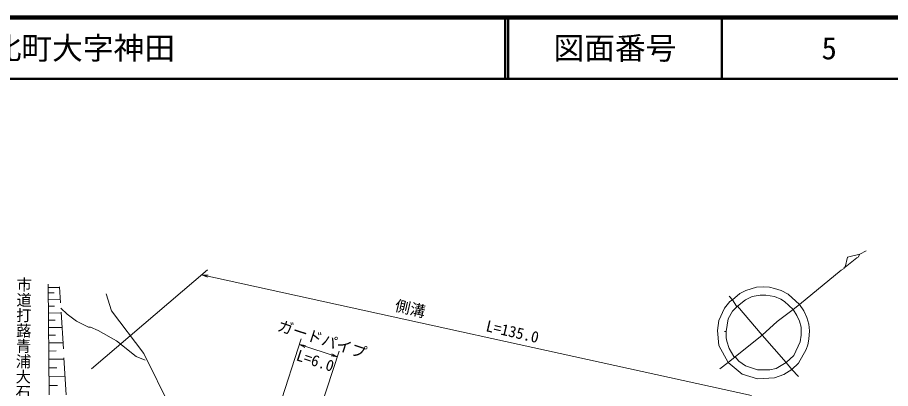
# Model space of a CAD drawing. Units: millimetres, scale not verified. Extents: x 40000 to 680000, y 20000 to 380000.
# Drawn here: x 429381 to 571478, y 319511 to 380000 of the extents above; entities that cross this region are included whole.
import ezdxf
from ezdxf.enums import TextEntityAlignment as Align

# ---------------------------------------------------------------- set-up
doc = ezdxf.new("R2010")
doc.units = ezdxf.units.MM
doc.header["$LTSCALE"] = 1000
doc.linetypes.add('DASHED', pattern=[7.5, 6, -1.5])
for name, color, linetype, lineweight in [('M-BGD', 7, 'Continuous', 13), ('M-STR-HTXT', 7, 'Continuous', 13), ('M-TTL', 2, 'Continuous', 140), ('M-TTL-LINE', 7, 'Continuous', 50)]:
    doc.layers.add(name, color=color, linetype=linetype, lineweight=lineweight)
doc.layers.add('M-TTL-TXT', color=7, linetype='Continuous')
doc.styles.add('@ＭＳ ゴシック', font='')
doc.styles.add('ＭＳ ゴシック', font='')
doc.styles.get('@ＭＳ ゴシック').set_extended_font_data('@MS Gothic')
doc.styles.get('ＭＳ ゴシック').set_extended_font_data('MS Gothic')

msp = doc.modelspace()

# ---------------------------------------------------------------- linework, layer by layer
at = {"layer": 'M-BGD'}
for p, q in [((567505, 341941), (566489, 341433)), ((434533, 318466), (434398, 336504)), ((434402, 335968), (436272, 335982)), ((434409, 335102), (435344, 335109)), ((434417, 334045), (436347, 334060)), ((444680, 332193), (443802, 334963)), ((545237, 334575), (545745, 333982)), ((434425, 332933), (435421, 332940)), ((546592, 332966), (550571, 328225)), ((556667, 333220), (555651, 332373)), ((434434, 331814), (436488, 331829)), ((449949, 325235), (444680, 332193)), ((434443, 330636), (435502, 330644)), ((434451, 329451), (436637, 329467)), ((544475, 328817), (544729, 328817)), ((434461, 328203), (435588, 328212)), ((434470, 326949), (436795, 326966)), ((550571, 328225), (546169, 324669)), ((550571, 328225), (554466, 323737)), ((434480, 325628), (435679, 325637)), ((434490, 324299), (436963, 324318)), ((455084, 314831), (449949, 325235)), ((546169, 324669), (545068, 323737)), ((434501, 322901), (435775, 322910)), ((545068, 323737), (543713, 322721)), ((554466, 323737), (555397, 322637)), ((555397, 322637), (556498, 321451)), ((434511, 321494), (437140, 321514)), ((434522, 320013), (435877, 320023))]:
    msp.add_line(p, q, dxfattribs=at)
at = {"layer": 'M-BGD', "linetype": 'DASHED'}
msp.add_line((437327, 318515), (436218, 336078), dxfattribs=at)
at = {"layer": 'M-BGD'}
for points in [[(566489, 341433), (564457, 340925), (564118, 339316)], [(566489, 341433), (566235, 340925), (565981, 340840), (564118, 339316)], [(564118, 339316), (563949, 339316), (563949, 339062), (563441, 338808), (556667, 333220)], [(556667, 333220), (554805, 334913), (553704, 335506), (552603, 335845), (551757, 336014), (550741, 336099), (549640, 336014), (547947, 335506), (546931, 334998), (545745, 333982)], [(545745, 333982), (545322, 333728), (544475, 332627), (543544, 330595), (543290, 328987), (543544, 326531), (545068, 323737)], [(545745, 333982), (546423, 332966), (546592, 332966)], [(555651, 332373), (554212, 333728), (553619, 334067), (552603, 334490), (551164, 334744), (550233, 334744), (548963, 334490), (547862, 333982), (546592, 332966)], [(436436, 332632), (437457, 331611), (438981, 330511), (440928, 329495), (441267, 329495), (442537, 328987), (445500, 327293)], [(546592, 332966), (545745, 332119), (545068, 330849), (544729, 328817)], [(556667, 333220), (557345, 332204), (557853, 331103), (558191, 330003), (558276, 328902), (558191, 327547), (558022, 326616), (557768, 325854), (556498, 323653), (555397, 322637)], [(555651, 332373), (553027, 330426), (550571, 328225)], [(555651, 332373), (556244, 331442), (556667, 330511), (556921, 329495), (556921, 328225), (556752, 327124), (555736, 324923), (554466, 323737)], [(544729, 328817), (544729, 327801), (544814, 327209), (545237, 326023), (545999, 324753), (546169, 324669)], [(445500, 327293), (448717, 324753), (450157, 324161)], [(546169, 324669), (546761, 323991), (547862, 323229), (549809, 322552), (551841, 322552), (552857, 322806), (554466, 323737)], [(555397, 322637), (554127, 321790), (552603, 321282), (549809, 321113), (547354, 321875), (545068, 323737)]]:
    msp.add_lwpolyline(points, dxfattribs=at)
at = {"layer": 'M-STR-HTXT'}
for p, q in [((441439, 322714), (460335, 338858)), ((548872, 318361), (459387, 338048)), ((459387, 338048), (460399, 337996)), ((459387, 338048), (460327, 337670)), ((466606, 300106), (475580, 327641)), ((473129, 299165), (481754, 325629)), ((475271, 326690), (476170, 326222)), ((475271, 326690), (481445, 324678)), ((475271, 326690), (476273, 326539)), ((481445, 324678), (480442, 324829)), ((481445, 324678), (480545, 325146))]:
    msp.add_line(p, q, dxfattribs=at)
at = {"layer": 'M-TTL'}
msp.add_line((680000, 380000), (40000, 380000), dxfattribs=at)
at = {"layer": 'M-TTL-LINE'}
for p, q in [((508747, 380000), (508747, 370000)), ((509247, 380000), (509247, 370000)), ((543997, 380000), (543997, 370000)), ((40000, 370000), (680000, 370000))]:
    msp.add_line(p, q, dxfattribs=at)

# ---------------------------------------------------------------- texts
at = {"layer": 'M-STR-HTXT', "style": '@ＭＳ ゴシック'}
msp.add_text('市道打蕗青浦大石線', height=1833, rotation=269.389, dxfattribs=at).set_placement((430235, 315216), align=Align.MIDDLE_RIGHT)
at = {"layer": 'M-STR-HTXT', "style": 'ＭＳ ゴシック'}
for s, rotation, p in [('側溝', 346.948, (492983, 331134)), ('ガードパイプ', 341.948, (478513, 326159)), ('L=135.0', 346.948, (509624, 327364)), ('L=6.0', 341.948, (477404, 322669))]:
    msp.add_text(s, height=1833, rotation=rotation, dxfattribs=at).set_placement(p, align=Align.BOTTOM_CENTER)
at = {"layer": 'M-TTL-TXT', "style": 'ＭＳ ゴシック'}
msp.add_text('下関市豊北町大字神田', height=3666, dxfattribs=at).set_placement((405024, 375000), align=Align.MIDDLE_LEFT)
for s, p in [('図面番号', (526622, 375000)), ('5', (561497, 375000))]:
    msp.add_text(s, height=3666, dxfattribs=at).set_placement(p, align=Align.MIDDLE_CENTER)

doc.saveas('drawing.dxf')
